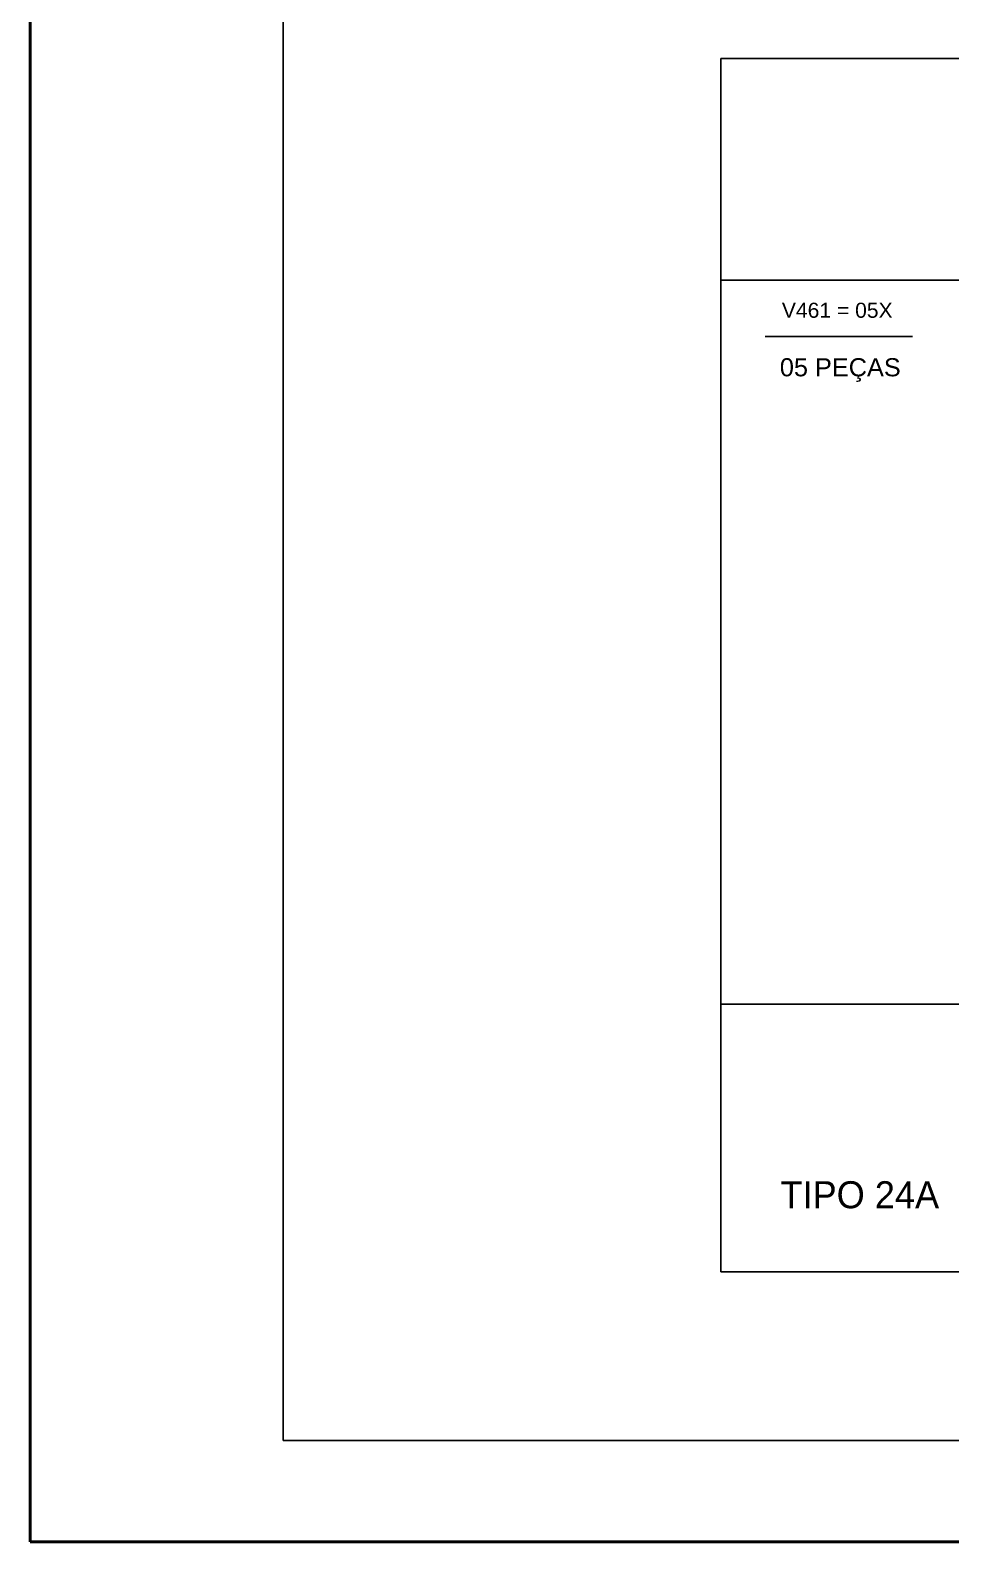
# Model space of a CAD drawing. Extents: x 17311 to 161354, y 153625 to 213544.
# Drawn here: x 17311 to 18043, y 205100 to 206302 of the extents above; entities that cross this region are included whole.
import ezdxf

# ---------------------------------------------------------------- set-up
doc = ezdxf.new("R2010")
doc.units = 0
doc.layers.get('0').update_dxf_attribs({"linetype": 'CONTINUOUS'})
for name, color, linetype in [('8', 111, 'CONTINUOUS'), ('HACHURA', 8, 'CONTINUOUS'), ('TIRAS REESCORAMENTO', 252, 'CONTINUOUS'), ('VIGAS', 3, 'CONTINUOUS')]:
    doc.layers.add(name, color=color, linetype=linetype)
doc.layers.add('FOLHA', color=255, linetype='CONTINUOUS', lineweight=40)
doc.styles.add('R80-50', font='arial.ttf', dxfattribs={"height": 10})
doc.styles.add('ROMAS860', font='ROMAS860.SHX', dxfattribs={"height": 8.5})

msp = doc.modelspace()

# ---------------------------------------------------------------- linework, layer by layer
at = {"color": 30}
for p, q in [((17511.8, 205180.82), (17511.8, 213463.46)), ((24239.28, 205180.82), (17511.8, 205180.82))]:
    msp.add_line(p, q, dxfattribs=at)
at = {"layer": '8', "color": 5, "linetype": 'Continuous'}
msp.add_lwpolyline([(18456.91, 205315.05), (17860.1, 205315.05), (17860.1, 206279.83), (18456.91, 206279.83)], close=True, dxfattribs=at)
at = {"layer": 'FOLHA'}
for p, q in [((17310.62, 205100.34), (17310.62, 213543.93)), ((24319.75, 205100.34), (17310.62, 205100.34))]:
    msp.add_line(p, q, dxfattribs=at)
at = {"layer": 'HACHURA', "color": 7}
msp.add_line((17895.25, 206058.88), (18012.4, 206058.88), dxfattribs=at)
at = {"layer": 'TIRAS REESCORAMENTO', "linetype": 'ByBlock'}
for p, q in [((22634.59, 206103.75), (17860.1, 206103.75)), ((22634.59, 205527.75), (17860.1, 205527.75))]:
    msp.add_line(p, q, dxfattribs=at)

# ---------------------------------------------------------------- texts
at = {"linetype": 'Continuous', "style": 'ROMAS860'}
msp.add_text('TIPO 24A', height=21.505, dxfattribs=at).set_placement((17907.38, 205365.57))
at = {"layer": 'VIGAS', "color": 7, "attachment_point": 1, "style": 'R80-50'}
for s, width, insert, char_height in [('V461 = 05X', 124.324, (17908.55, 206085.72), 12), ('05 PEÇAS', 162.221, (17906.93, 206041.59), 14.4)]:
    msp.add_mtext_dynamic_manual_height_columns(s, width=width, gutter_width=50, heights=[0], dxfattribs=dict(at, insert=insert, char_height=char_height))

doc.saveas('drawing.dxf')
